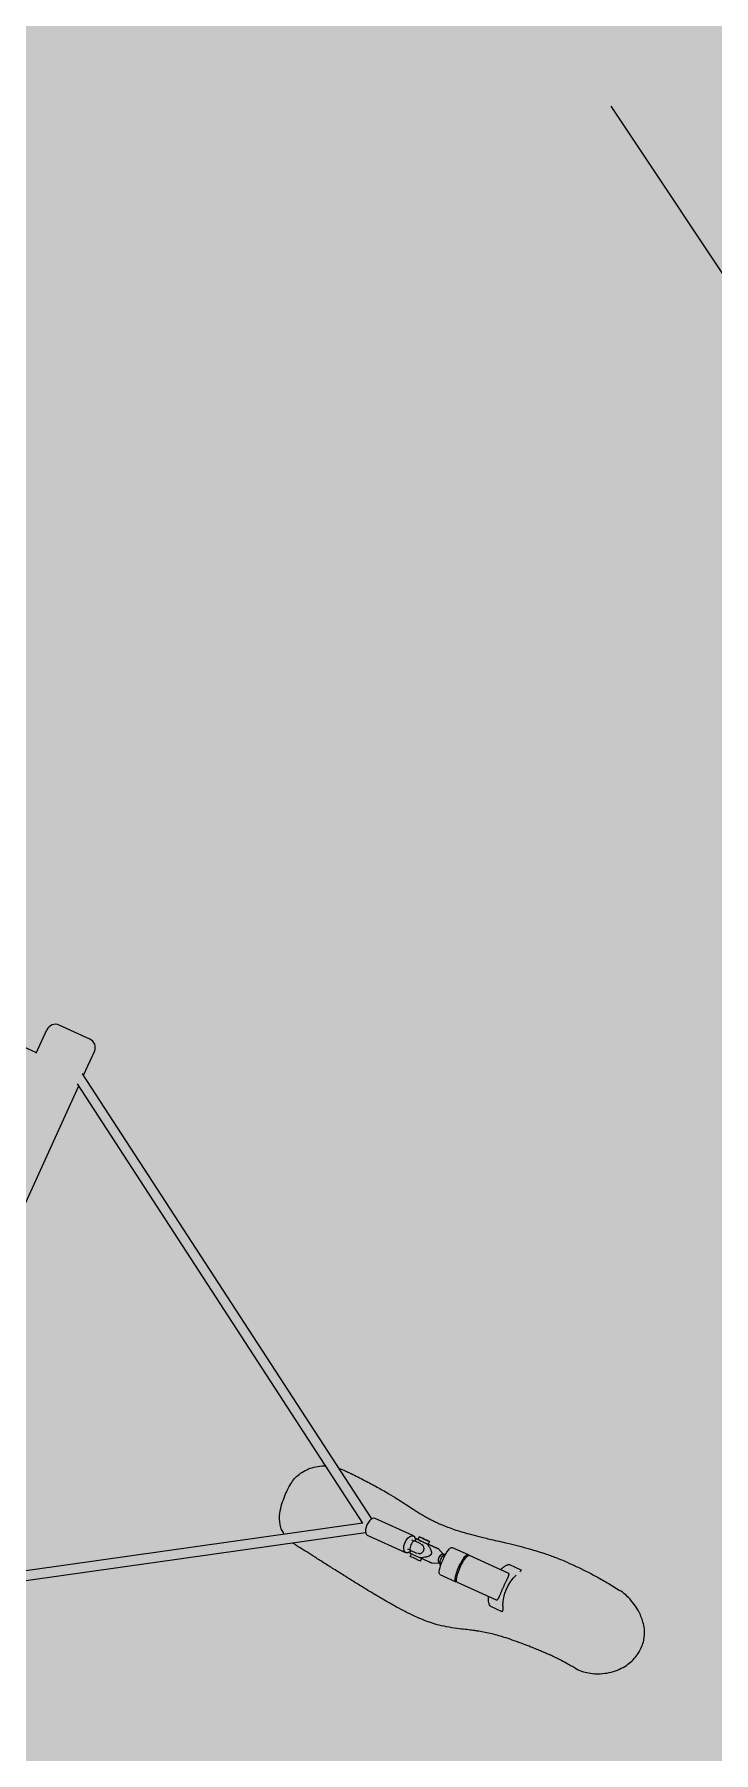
# Model space of a CAD drawing. Header units: millimetres. Extents: x 1183 to 1385, y 8930 to 9131.
# Drawn here: x 1292.737 to 1293.835, y 9024.718 to 9027.498 of the extents above; entities that cross this region are included whole.
import ezdxf

# ---------------------------------------------------------------- set-up
doc = ezdxf.new("R2010")
doc.units = ezdxf.units.MM
doc.linetypes.add('189', pattern=[1.5, 0.75, -0.75])
for name, color, linetype in [('2.Плитка', 251, 'Continuous'), ('2.Резиновая крошка', 251, 'Continuous'), ('PLANTING_LAWN', 82, 'Continuous'), ('МАФ_этап 2.2', 7, 'Continuous')]:
    doc.layers.add(name, color=color, linetype=linetype)
doc.layers.add('DOROGA', color=8, linetype='Continuous', true_color=0x808080)
doc.layers.add('Ограждения и МАФы', color=5, linetype='Continuous', lineweight=18)

# ---------------------------------------------------------------- blocks, each defined once
blk = doc.blocks.new('NRO815-1001')
at = {"layer": 'Ограждения и МАФы'}
for p, q in [((-2.3008, -8.1173), (-1.5765, -7.6556)), ((-2.2904, -8.1297), (-1.5754, -7.6739)), ((-1.5789, -7.6761), (-1.5789, -8.5833)), ((-2.5556, -8.0935), (-2.5545, -8.0928)), ((-2.5338, -8.0927), (-2.5542, -8.0927)), ((-2.4685, -8.1059), (-2.538, -8.1059)), ((-2.4381, -8.1055), (-2.4664, -8.1055)), ((-2.43, -8.1217), (-2.4189, -8.1172)), ((-2.4005, -8.1122), (-2.4005, -8.1172)), ((-2.385, -8.1172), (-2.3985, -8.1172)), ((-2.3825, -8.1122), (-2.3825, -8.1172)), ((-2.379, -8.1212), (-2.379, -8.1172)), ((-2.3733, -8.1147), (-2.3053, -8.1147)), ((-2.4311, -8.1217), (-2.4295, -8.1217)), ((-2.4311, -8.1377), (-2.4295, -8.1377)), ((-2.43, -8.1377), (-2.4189, -8.1422)), ((-2.4117, -8.1422), (-2.4005, -8.1422)), ((-2.4005, -8.1472), (-2.4005, -8.1422)), ((-2.385, -8.1422), (-2.3985, -8.1422)), ((-2.3906, -8.1222), (-2.3918, -8.1222)), ((-2.3918, -8.1372), (-2.3906, -8.1372)), ((-2.378, -8.1212), (-2.3894, -8.1212)), ((-2.3894, -8.1382), (-2.378, -8.1382)), ((-2.3825, -8.1472), (-2.3825, -8.1422)), ((-2.379, -8.1422), (-2.379, -8.1382)), ((-2.3733, -8.1217), (-2.3777, -8.1217)), ((-2.3733, -8.1377), (-2.3777, -8.1377)), ((-2.3733, -8.1447), (-2.3053, -8.1447)), ((-2.3008, -8.142), (-1.5765, -8.6037)), ((-2.2904, -8.1297), (-1.5754, -8.5855)), ((-2.5545, -8.1666), (-2.5546, -8.1665)), ((-2.5338, -8.1667), (-2.5542, -8.1667)), ((-2.4685, -8.1535), (-2.538, -8.1535)), ((-2.4381, -8.1538), (-2.4664, -8.1538)), ((-1.5789, -8.6023), (-1.5789, -8.6447)), ((-1.5762, -8.6038), (-1.5761, -8.6038)), ((-1.4944, -8.6029), (-1.4944, -8.6447)), ((-1.4944, -8.6038), (0.1198, -8.6038)), ((-1.5639, -8.6597), (-1.5094, -8.6597))]:
    blk.add_line(p, q, dxfattribs=at)
for centre, radius, start, end in [((-2.3915, -8.1297), 0.016, 327.91, 32.09), ((-1.5639, -8.6447), 0.015, 180, 270), ((-1.5094, -8.6447), 0.015, 270, 0)]:
    blk.add_arc(centre, radius, start, end, dxfattribs=at)
at = {"layer": 'Ограждения и МАФы', "extrusion": (0, 0, -1)}
for centre, major_axis, ratio, start_param, end_param in [((-2.6101, -8.1297), (0, -0.0665), 0.965926, -2.010399, -1.168329), ((-2.5845, -8.1297), (0, -0.0665), 0.965926, -2.010399, -1.936809), ((-2.4685, -8.1297), (0, 0.0238), 0.224951, 0, 3.141593), ((-2.4664, -8.1297), (0, 0.0241), 0.224951, -0.232198, 1.570796), ((-2.4381, -8.1297), (0, 0.0241), 0.224951, 0.000001, 1.570796), ((-2.3915, -8.1122), (-0.009, 0), 0.000002, 0, 1.570797), ((-2.3915, -8.1172), (-0.009, 0), 0.000002, 0, 0.641387), ((-2.3915, -8.1122), (0.009, 0), 0.000002, -1.570796, 0), ((-2.3733, -8.1297), (0, 0.015), 0.526603, -0.820377, 3.141593), ((-2.4664, -8.1297), (0, -0.0241), 0.224951, -1.570796, 0.232198), ((-2.4381, -8.1297), (0, -0.0241), 0.224951, -1.570796, -0.000001), ((-2.3915, -8.1422), (0.0125, 0), 0.000002, -1.016197, 0.766994), ((-2.3733, -8.1297), (0, -0.015), 0.526603, 0, 0.820384), ((-2.5845, -8.1297), (0, -0.0665), 0.965926, -1.204784, -1.131194), ((-1.5741, -8.5958), (-0.00233, -0.00798), 0.259776, -0.211336, 0.075616)]:
    blk.add_ellipse(centre, major_axis=major_axis, ratio=ratio, start_param=start_param, end_param=end_param, dxfattribs=at)
at = {"layer": 'Ограждения и МАФы'}
for centre, major_axis, ratio, start_param, end_param in [((-2.3915, -8.1172), (0.0125, 0), 0.000002, 0, 1.016197), ((-2.3053, -8.1297), (0, -0.015), 0.526603, 0, 3.141593), ((-2.4295, -8.1297), (0, 0.008), 0.526603, -1.570795, 0.063832), ((-2.4295, -8.1297), (0, -0.008), 0.526603, -0.063832, 1.570798), ((-2.4295, -8.1297), (0, 0.00798), 0.526603, -1.570795, 0), ((-2.4295, -8.1297), (0, -0.00798), 0.526603, 0, 1.570798), ((-2.3915, -8.1422), (-0.009, 0), 0.000002, -1.570797, 0), ((-2.3915, -8.1472), (-0.009, 0), 0.000002, -1.570797, 1.570796), ((-2.3918, -8.1297), (0, 0.0075), 0.850111, -0.000004, 1.570795), ((-2.3918, -8.1297), (0, -0.0075), 0.850111, -1.570797, -0.000004), ((-2.3915, -8.1422), (0.009, 0), 0.000002, 0, 1.570796), ((-2.3915, -8.1472), (0.009, 0), 0.000002, -1.570797, 1.570796)]:
    blk.add_ellipse(centre, major_axis=major_axis, ratio=ratio, start_param=start_param, end_param=end_param, dxfattribs=at)
for points, knots in [([(-2.6993, -8.0582), (-2.6984, -8.0583), (-2.6976, -8.0584), (-2.6942, -8.0587), (-2.6917, -8.0589), (-2.6852, -8.0594), (-2.6812, -8.0597), (-2.6741, -8.0602), (-2.6709, -8.0603), (-2.6659, -8.0606), (-2.6638, -8.0607), (-2.6617, -8.0607), (-2.6611, -8.0607), (-2.66, -8.0608), (-2.6594, -8.0608), (-2.6576, -8.0608), (-2.6562, -8.0608), (-2.6534, -8.0608), (-2.652, -8.0608), (-2.649, -8.0607), (-2.6474, -8.0607), (-2.6437, -8.0606), (-2.6415, -8.0605), (-2.6367, -8.0604), (-2.634, -8.0603), (-2.6278, -8.06), (-2.6243, -8.0599), (-2.6165, -8.0595), (-2.6121, -8.0592), (-2.6026, -8.0586), (-2.5973, -8.0582), (-2.5874, -8.0574), (-2.5829, -8.057), (-2.5741, -8.056), (-2.57, -8.0554), (-2.562, -8.0543), (-2.5582, -8.0536), (-2.5508, -8.0522), (-2.5472, -8.0515), (-2.5402, -8.0498), (-2.5367, -8.0489), (-2.531, -8.0473), (-2.5287, -8.0467), (-2.5234, -8.0451), (-2.5204, -8.0442), (-2.5138, -8.0421), (-2.5102, -8.0409), (-2.5015, -8.0382), (-2.4965, -8.0366), (-2.4859, -8.0337), (-2.4803, -8.0323), (-2.4702, -8.0302), (-2.4656, -8.0295), (-2.4571, -8.0284), (-2.4531, -8.028), (-2.445, -8.0275), (-2.4407, -8.0273), (-2.432, -8.0271), (-2.4274, -8.0271), (-2.418, -8.0273), (-2.4132, -8.0275), (-2.403, -8.0281), (-2.3977, -8.0284), (-2.3865, -8.0293), (-2.3805, -8.0298), (-2.3675, -8.0311), (-2.3604, -8.0319), (-2.344, -8.0338), (-2.3346, -8.0349), (-2.3159, -8.0373), (-2.3065, -8.0386), (-2.291, -8.0407), (-2.2847, -8.0415), (-2.2723, -8.0432), (-2.2663, -8.044), (-2.2543, -8.0457), (-2.2485, -8.0465), (-2.2373, -8.048), (-2.232, -8.0488), (-2.2223, -8.0501), (-2.2178, -8.0507), (-2.2127, -8.0514), (-2.2119, -8.0515), (-2.2111, -8.0516)], [0, 0, 0, 0, 10.00001, 10.00001, 40.000327, 40.000327, 90.420306, 90.420306, 134.572649, 134.572649, 168.281832, 168.281832, 187.28598, 187.28598, 207.536864, 207.536864, 244.098153, 244.098153, 271.618457, 271.618457, 300.279292, 300.279292, 334.102826, 334.102826, 374.312576, 374.312576, 422.658543, 422.658543, 481.250059, 481.250059, 547.977422, 547.977422, 601.623218, 601.623218, 647.079218, 647.079218, 685.790796, 685.790796, 720.089426, 720.089426, 751.153307, 751.153307, 774.149985, 774.149985, 805.026479, 805.026479, 844.623765, 844.623765, 900.812167, 900.812167, 962.055078, 962.055078, 1010.157859, 1010.157859, 1051.100448, 1051.100448, 1094.300212, 1094.300212, 1138.690299, 1138.690299, 1184.545886, 1184.545886, 1233.220417, 1233.220417, 1286.250086, 1286.250086, 1347.933963, 1347.933963, 1429.935798, 1429.935798, 1514.824101, 1514.824101, 1575.396542, 1575.396542, 1635.784973, 1635.784973, 1696.945206, 1696.945206, 1754.891992, 1754.891992, 1807.21857, 1807.21857, 1817.137986, 1817.137986, 1817.137986, 1817.137986]), ([(-2.6993, -8.0582), (-2.7033, -8.0579), (-2.7075, -8.0578), (-2.7155, -8.0585), (-2.7193, -8.0592), (-2.7272, -8.0611), (-2.7311, -8.0625), (-2.7391, -8.0659), (-2.7431, -8.068), (-2.7511, -8.0729), (-2.755, -8.0758), (-2.762, -8.0821), (-2.7652, -8.0854), (-2.7707, -8.0922), (-2.7731, -8.0956), (-2.7769, -8.1025), (-2.7784, -8.1058), (-2.7809, -8.1126), (-2.7819, -8.1161), (-2.7832, -8.1231), (-2.7836, -8.1266), (-2.7838, -8.1335), (-2.7837, -8.1369), (-2.7828, -8.1433), (-2.7822, -8.1464), (-2.7795, -8.1552), (-2.7769, -8.1605), (-2.7699, -8.1709), (-2.7653, -8.1759), (-2.7567, -8.1835), (-2.7528, -8.1864), (-2.7442, -8.1919), (-2.7395, -8.1944), (-2.7278, -8.1994), (-2.7207, -8.2016), (-2.7133, -8.2026)], [0.8694884, 0.8694884, 0.8694884, 0.8694884, 0.8821382, 0.8821382, 0.8942235, 0.8942235, 0.9070565, 0.9070565, 0.9211725, 0.9211725, 0.9362583, 0.9362583, 0.9503117, 0.9503117, 0.9628949, 0.9628949, 0.9736185, 0.9736185, 0.9843114, 0.9843114, 0.9946602, 0.9946602, 1.0044515, 1.0044515, 1.0136541, 1.0136541, 1.030551, 1.030551, 1.0510381, 1.0510381, 1.0663344, 1.0663344, 1.083082, 1.083082, 1.1062516, 1.1062516, 1.1062516, 1.1062516]), ([(-2.2111, -8.0516), (-2.2091, -8.0519), (-2.207, -8.0522), (-2.2036, -8.0528), (-2.2021, -8.0531), (-2.2006, -8.0535)], [-425.622789, -425.622789, -425.622789, -425.622789, -422.739388, -422.739388, -420.613278, -420.613278, -420.613278, -420.613278]), ([(-2.182, -8.0606), (-2.1774, -8.0633), (-2.1744, -8.0661), (-2.1681, -8.0731), (-2.1651, -8.0787), (-2.1591, -8.0948), (-2.1578, -8.1057), (-2.157, -8.1185), (-2.1569, -8.1232), (-2.1571, -8.1303), (-2.1572, -8.1332), (-2.1582, -8.1442), (-2.1599, -8.1505), (-2.164, -8.1596), (-2.166, -8.1629), (-2.1727, -8.1723), (-2.1787, -8.1783), (-2.1895, -8.1855), (-2.1932, -8.1874), (-2.1973, -8.189)], [-411.081282, -411.081282, -411.081282, -411.081282, -402.725218, -402.725218, -385.761017, -385.761017, -355.907669, -355.907669, -340.096649, -340.096649, -328.28882, -328.28882, -295.8038, -295.8038, -275.031722, -275.031722, -233.32802, -233.32802, -211.193225, -211.193225, -211.193225, -211.193225]), ([(-2.552, -8.1014), (-2.5523, -8.1008), (-2.5525, -8.1002), (-2.553, -8.0991), (-2.5533, -8.0985), (-2.5537, -8.0974), (-2.5539, -8.0969), (-2.5543, -8.0959), (-2.5544, -8.0955), (-2.5546, -8.0948), (-2.5547, -8.0944), (-2.5548, -8.0938), (-2.5548, -8.0935), (-2.5548, -8.0931), (-2.5547, -8.0929), (-2.5545, -8.0927), (-2.5544, -8.0927), (-2.5542, -8.0927)], [45.622527, 45.622527, 45.622527, 45.622527, 47.514987, 47.514987, 49.407448, 49.407448, 51.299908, 51.299908, 53.192368, 53.192368, 55.076087, 55.076087, 56.959805, 56.959805, 58.843523, 58.843523, 60.727242, 60.727242, 60.727242, 60.727242]), ([(-2.538, -8.1059), (-2.5382, -8.1059), (-2.5384, -8.1059), (-2.5387, -8.1061), (-2.5389, -8.1062), (-2.5392, -8.1064), (-2.5394, -8.1066), (-2.5396, -8.1071), (-2.5398, -8.1073), (-2.54, -8.1079), (-2.5401, -8.1082), (-2.5402, -8.109), (-2.5402, -8.1094), (-2.5403, -8.1103), (-2.5404, -8.1108), (-2.5404, -8.1118), (-2.5404, -8.1123), (-2.5404, -8.1134), (-2.5404, -8.1139), (-2.5404, -8.1151), (-2.5404, -8.1157), (-2.5403, -8.117), (-2.5403, -8.1177), (-2.5403, -8.1191), (-2.5403, -8.1198), (-2.5402, -8.1213), (-2.5402, -8.122), (-2.5402, -8.1236), (-2.5401, -8.1243), (-2.5401, -8.1259), (-2.5401, -8.1266), (-2.5401, -8.1282), (-2.5401, -8.1289), (-2.5401, -8.1304), (-2.5401, -8.1312), (-2.5401, -8.1327), (-2.5401, -8.1335), (-2.5401, -8.1351), (-2.5402, -8.1358), (-2.5402, -8.1373), (-2.5402, -8.1381), (-2.5403, -8.1396), (-2.5403, -8.1403), (-2.5403, -8.1417), (-2.5403, -8.1423), (-2.5404, -8.1436), (-2.5404, -8.1443), (-2.5404, -8.1454), (-2.5404, -8.146), (-2.5404, -8.1471), (-2.5404, -8.1476), (-2.5404, -8.1486), (-2.5403, -8.1491), (-2.5402, -8.15), (-2.5402, -8.1504), (-2.5401, -8.1511), (-2.54, -8.1515), (-2.5398, -8.1521), (-2.5396, -8.1523), (-2.5394, -8.1528), (-2.5392, -8.1529), (-2.5389, -8.1532), (-2.5387, -8.1533), (-2.5384, -8.1535), (-2.5382, -8.1535), (-2.538, -8.1535)], [80.455561, 80.455561, 80.455561, 80.455561, 82.838775, 82.838775, 85.221989, 85.221989, 87.605203, 87.605203, 89.988417, 89.988417, 92.371631, 92.371631, 94.754845, 94.754845, 97.138059, 97.138059, 99.521273, 99.521273, 101.772451, 101.772451, 104.023628, 104.023628, 106.274805, 106.274805, 108.525982, 108.525982, 110.777159, 110.777159, 113.028336, 113.028336, 115.279513, 115.279513, 117.530691, 117.530691, 119.781868, 119.781868, 122.033045, 122.033045, 124.284222, 124.284222, 126.535399, 126.535399, 128.786576, 128.786576, 131.037753, 131.037753, 133.288931, 133.288931, 135.540108, 135.540108, 137.923322, 137.923322, 140.306536, 140.306536, 142.68975, 142.68975, 145.072964, 145.072964, 147.456178, 147.456178, 149.839392, 149.839392, 152.222606, 152.222606, 154.605821, 154.605821, 154.605821, 154.605821]), ([(-2.5338, -8.0927), (-2.5336, -8.0927), (-2.5334, -8.0927), (-2.5329, -8.0929), (-2.5327, -8.0931), (-2.5321, -8.0935), (-2.5317, -8.0938), (-2.5311, -8.0944), (-2.5307, -8.0948), (-2.5301, -8.0955), (-2.5297, -8.0959), (-2.529, -8.0969), (-2.5286, -8.0974), (-2.5279, -8.0985), (-2.5276, -8.0991), (-2.5269, -8.1002), (-2.5267, -8.1008), (-2.5264, -8.1014)], [60.727242, 60.727242, 60.727242, 60.727242, 62.61096, 62.61096, 64.494679, 64.494679, 66.378397, 66.378397, 68.262116, 68.262116, 70.154576, 70.154576, 72.047036, 72.047036, 73.939496, 73.939496, 75.831957, 75.831957, 75.831957, 75.831957]), ([(-2.4333, -8.1185), (-2.4327, -8.1192), (-2.4322, -8.1199), (-2.4311, -8.1217), (-2.4306, -8.1228), (-2.4297, -8.1252), (-2.4295, -8.1264), (-2.4292, -8.1289), (-2.4292, -8.1301), (-2.4294, -8.1326), (-2.4297, -8.1339), (-2.4304, -8.1362), (-2.4309, -8.1374), (-2.4321, -8.1393), (-2.4326, -8.1401), (-2.4333, -8.1409)], [12.302739, 12.302739, 12.302739, 12.302739, 14.945258, 14.945258, 18.677987, 18.677987, 22.410715, 22.410715, 26.143444, 26.143444, 29.876172, 29.876172, 33.608901, 33.608901, 36.601691, 36.601691, 36.601691, 36.601691]), ([(-2.3985, -8.1172), (-2.4003, -8.1172), (-2.402, -8.1172), (-2.4054, -8.1172), (-2.4071, -8.1172), (-2.4097, -8.1172), (-2.4106, -8.1172), (-2.4123, -8.1172), (-2.4131, -8.1172), (-2.4144, -8.1172), (-2.4148, -8.1172), (-2.4156, -8.1172), (-2.416, -8.1172), (-2.4167, -8.1172), (-2.4171, -8.1172), (-2.4176, -8.1172), (-2.4177, -8.1172), (-2.418, -8.1172), (-2.4181, -8.1172), (-2.4183, -8.1172), (-2.4184, -8.1172), (-2.4186, -8.1172), (-2.4187, -8.1172), (-2.4188, -8.1172), (-2.4189, -8.1172), (-2.4189, -8.1172), (-2.4189, -8.1172), (-2.4189, -8.1172)], [0, 0, 0, 0, 0.00515755, 0.00515755, 0.0103151, 0.0103151, 0.01289387, 0.01289387, 0.01547264, 0.01547264, 0.01676203, 0.01676203, 0.01805142, 0.01805142, 0.01934081, 0.01934081, 0.0199855, 0.0199855, 0.02063019, 0.02063019, 0.02127489, 0.02127489, 0.02191958, 0.02191958, 0.02320897, 0.02320897, 0.02337733, 0.02337733, 0.02337733, 0.02337733]), ([(-2.4116, -8.1297), (-2.4116, -8.1293), (-2.4115, -8.1288), (-2.4114, -8.1282), (-2.4113, -8.128), (-2.4112, -8.1276), (-2.4111, -8.1274), (-2.4108, -8.1269), (-2.4106, -8.1265), (-2.4101, -8.1258), (-2.4099, -8.1255), (-2.4091, -8.1246), (-2.4086, -8.1241), (-2.4074, -8.123), (-2.4068, -8.1225), (-2.405, -8.1211), (-2.4037, -8.1203), (-2.4012, -8.1187), (-2.3999, -8.1179), (-2.3985, -8.1172)], [-0.00000001, -0.00000001, -0.00000001, -0.00000001, 0.00128736, 0.00128736, 0.00193105, 0.00193105, 0.00257474, 0.00257474, 0.00386211, 0.00386211, 0.00514948, 0.00514948, 0.00772423, 0.00772423, 0.01029898, 0.01029898, 0.01544847, 0.01544847, 0.02059796, 0.02059796, 0.02059796, 0.02059796]), ([(-2.4189, -8.1422), (-2.4189, -8.1422), (-2.4189, -8.1422), (-2.4188, -8.1422), (-2.4188, -8.1422), (-2.4186, -8.1422), (-2.4185, -8.1422), (-2.4184, -8.1422), (-2.4183, -8.1422), (-2.418, -8.1422), (-2.4179, -8.1422), (-2.4176, -8.1422), (-2.4174, -8.1422), (-2.417, -8.1422), (-2.4166, -8.1422), (-2.4158, -8.1422), (-2.4154, -8.1422), (-2.4146, -8.1422), (-2.4142, -8.1422), (-2.413, -8.1422), (-2.4121, -8.1422), (-2.4104, -8.1422), (-2.4096, -8.1422), (-2.407, -8.1422), (-2.4053, -8.1422), (-2.4019, -8.1422), (-2.4002, -8.1422), (-2.3985, -8.1422)], [0.01771656, 0.01771656, 0.01771656, 0.01771656, 0.01805142, 0.01805142, 0.01934081, 0.01934081, 0.0199855, 0.0199855, 0.02063019, 0.02063019, 0.02127489, 0.02127489, 0.02191958, 0.02191958, 0.02320897, 0.02320897, 0.02449835, 0.02449835, 0.02578774, 0.02578774, 0.02836651, 0.02836651, 0.03094529, 0.03094529, 0.03610284, 0.03610284, 0.04126039, 0.04126039, 0.04126039, 0.04126039]), ([(-2.3985, -8.1422), (-2.3999, -8.1415), (-2.4012, -8.1407), (-2.4037, -8.1391), (-2.405, -8.1382), (-2.4068, -8.1368), (-2.4074, -8.1364), (-2.4086, -8.1353), (-2.4091, -8.1348), (-2.4099, -8.1339), (-2.4101, -8.1335), (-2.4106, -8.1329), (-2.4108, -8.1325), (-2.4112, -8.1318), (-2.4113, -8.1314), (-2.4115, -8.1308), (-2.4115, -8.1306), (-2.4116, -8.1301), (-2.4116, -8.1299), (-2.4116, -8.1297)], [-0.02049067, -0.02049067, -0.02049067, -0.02049067, -0.01536801, -0.01536801, -0.01024534, -0.01024534, -0.00768401, -0.00768401, -0.00512267, -0.00512267, -0.00384201, -0.00384201, -0.00256134, -0.00256134, -0.00128067, -0.00128067, -0.00064034, -0.00064034, -0.00000001, -0.00000001, -0.00000001, -0.00000001]), ([(-2.5542, -8.1667), (-2.5544, -8.1667), (-2.5545, -8.1667), (-2.5547, -8.1665), (-2.5548, -8.1663), (-2.5548, -8.1659), (-2.5548, -8.1656), (-2.5547, -8.165), (-2.5546, -8.1646), (-2.5544, -8.1639), (-2.5543, -8.1636), (-2.5542, -8.1632)], [60.727242, 60.727242, 60.727242, 60.727242, 62.61096, 62.61096, 64.494679, 64.494679, 66.378397, 66.378397, 68.262116, 68.262116, 69.848356, 69.848356, 69.848356, 69.848356]), ([(-2.5264, -8.158), (-2.5267, -8.1586), (-2.5269, -8.1592), (-2.5276, -8.1603), (-2.5279, -8.1609), (-2.5286, -8.162), (-2.529, -8.1625), (-2.5297, -8.1634), (-2.5301, -8.1639), (-2.5307, -8.1646), (-2.5311, -8.165), (-2.5317, -8.1656), (-2.5321, -8.1659), (-2.5327, -8.1663), (-2.5329, -8.1665), (-2.5334, -8.1667), (-2.5336, -8.1667), (-2.5338, -8.1667)], [45.622527, 45.622527, 45.622527, 45.622527, 47.514987, 47.514987, 49.407448, 49.407448, 51.299908, 51.299908, 53.192368, 53.192368, 55.076087, 55.076087, 56.959805, 56.959805, 58.843523, 58.843523, 60.727242, 60.727242, 60.727242, 60.727242]), ([(-2.2292, -8.1949), (-2.2301, -8.1949), (-2.231, -8.1949), (-2.2345, -8.1948), (-2.2372, -8.1948), (-2.2479, -8.1945), (-2.256, -8.1942), (-2.2718, -8.1934), (-2.2795, -8.1929), (-2.2939, -8.1917), (-2.3007, -8.1911), (-2.3134, -8.1897), (-2.3192, -8.189), (-2.3315, -8.1874), (-2.3379, -8.1865), (-2.3482, -8.185), (-2.3522, -8.1844), (-2.3581, -8.1835), (-2.3601, -8.1832), (-2.3634, -8.1827), (-2.3647, -8.1825), (-2.3671, -8.1822), (-2.3681, -8.1821), (-2.3705, -8.1818), (-2.3717, -8.1816), (-2.3749, -8.1812), (-2.3769, -8.181), (-2.3811, -8.1807), (-2.3831, -8.1805), (-2.3872, -8.1803), (-2.3894, -8.1802), (-2.3939, -8.1801), (-2.3964, -8.18), (-2.4018, -8.18), (-2.4046, -8.18), (-2.4108, -8.1802), (-2.4142, -8.1804), (-2.4213, -8.1808), (-2.425, -8.1811), (-2.4328, -8.1819), (-2.4369, -8.1824), (-2.4453, -8.1836), (-2.4497, -8.1842), (-2.4593, -8.1858), (-2.4647, -8.1867), (-2.4766, -8.1889), (-2.4832, -8.1902), (-2.4988, -8.1933), (-2.5078, -8.1952), (-2.5288, -8.1993), (-2.5408, -8.2015), (-2.5615, -8.2046), (-2.5701, -8.2058), (-2.5851, -8.2073), (-2.5914, -8.2078), (-2.6029, -8.2084), (-2.6081, -8.2087), (-2.6189, -8.2089), (-2.6245, -8.209), (-2.6362, -8.2089), (-2.6423, -8.2087), (-2.6551, -8.2083), (-2.6618, -8.2079), (-2.6756, -8.2069), (-2.6828, -8.2063), (-2.6977, -8.2047), (-2.7053, -8.2037), (-2.7133, -8.2026)], [0, 0, 0, 0, 10.000001, 10.000001, 40.000029, 40.000029, 130.001141, 130.001141, 212.727142, 212.727142, 282.904389, 282.904389, 341.532668, 341.532668, 409.103432, 409.103432, 456.54817, 456.54817, 486.280323, 486.280323, 509.617917, 509.617917, 532.943882, 532.943882, 563.06086, 563.06086, 605.568654, 605.568654, 640.478637, 640.478637, 672.736033, 672.736033, 706.782664, 706.782664, 743.566358, 743.566358, 783.513304, 783.513304, 826.523134, 826.523134, 870.462591, 870.462591, 916.14459, 916.14459, 970.494584, 970.494584, 1036.826421, 1036.826421, 1126.541601, 1126.541601, 1245.174609, 1245.174609, 1331.363422, 1331.363422, 1395.661331, 1395.661331, 1450.376404, 1450.376404, 1510.712735, 1510.712735, 1577.722654, 1577.722654, 1651.748783, 1651.748783, 1731.987659, 1731.987659, 1816.974847, 1816.974847, 1816.974847, 1816.974847])]:
    blk.add_open_spline(points, degree=3, knots=knots, dxfattribs=at)
for points in [[(-2.4117, -8.1422), (-2.412, -8.1422), (-2.4123, -8.1422), (-2.4126, -8.1422)], [(-2.2186, -8.1944), (-2.222, -8.1948), (-2.2256, -8.195), (-2.2292, -8.1949)]]:
    blk.add_open_spline(points, degree=3, dxfattribs=at)

msp = doc.modelspace()

# ---------------------------------------------------------------- hatches: boundary and pattern name
at = {"layer": '2.Плитка', "linetype": 'Continuous', "lineweight": 0, "ltscale": 0.2}
h = msp.add_hatch(dxfattribs=at)
h.set_pattern_fill('BRSTONE', color=58, scale=0.064, style=0)
h.paths.add_polyline_path([(1337.743, 9035.1794), (1336.8818, 9034.8554), (1338.9788, 9029.3324), (1339.8229, 9029.6499)], flags=0)
h.paths.add_polyline_path([(1319.0523, 9028.3434), (1318.2095, 9028.0264), (1320.281, 9022.4938), (1321.1493, 9022.8204)], flags=16)
h.paths.add_polyline_path([(1304.502, 9062.474), (1298.6708, 9060.2964), (1299.0224, 9059.3548), (1304.8536, 9061.5325)], flags=17)
h.paths.add_polyline_path([(1281.885, 8991.04), (1278.6973, 8989.9673), (1262.4887, 9033.2913), (1312.6227, 9010.6633), (1322.2923, 9006.2623), (1315.256, 9003.598), (1314.707, 9005.116), (1313.909, 9003.064), (1310.578, 9001.85), (1309.217, 9001.31), (1296.5021, 8996.4981), (1294.422, 8995.685), (1289.782, 8993.965), (1287.876, 8993.235), (1283.412, 8991.578), (1281.4047, 8992.6336)], flags=16)
h.paths.add_polyline_path([(1274.637, 9031.211), (1264.113, 9036.01), (1260.448, 9037.666), (1258.856, 9041.774), (1253.896, 9054.943), (1265.521, 9049.585), (1274.92, 9045.309), (1284.69, 9040.89), (1298.237, 9020.512), (1286.693, 9025.745), (1283.4512, 9027.2213), (1283.4516, 9027.2222), (1279.8109, 9028.8791), (1277.075, 9030.125)], flags=16)
h.paths.add_polyline_path([(1241.108, 9045.321), (1238.55, 9052.071), (1245.5909, 9067.5527), (1248.102, 9060.898)], flags=16)
h.paths.add_polyline_path([(1251.346, 9051.829), (1249.933, 9048.718), (1249.719, 9048.515), (1249.497, 9048.699), (1248.228, 9052.185), (1248.347, 9052.503), (1249.72, 9055.539), (1249.926, 9055.706), (1250.115, 9055.587), (1251.357, 9052.328), (1251.42, 9052.054)], flags=16)
h.paths.add_polyline_path([(1247.287, 9038.531), (1247.215, 9038.45), (1247.104, 9038.407), (1246.908, 9038.55), (1245.68, 9041.796), (1245.684, 9042.306), (1247.149, 9045.525), (1247.476, 9045.516), (1247.504, 9045.473), (1248.748, 9042.182), (1248.787, 9042.033), (1248.764, 9041.809)], flags=16)
h.paths.add_polyline_path([(1253.566, 9038.192), (1253.464, 9038.244), (1253.414, 9038.309), (1252.127, 9041.734), (1252.121, 9041.87), (1252.156, 9042.026), (1253.564, 9045.152), (1253.83, 9045.385), (1254.013, 9045.235), (1255.227, 9042.009), (1255.29, 9041.721), (1255.164, 9041.363), (1253.77, 9038.295)], flags=16)
h.paths.add_polyline_path([(1251.275, 9027.912), (1251.099, 9027.819), (1250.882, 9027.958), (1249.67, 9031.175), (1249.614, 9031.429), (1249.668, 9031.645), (1251.133, 9034.897), (1251.254, 9035.013), (1251.336, 9034.994), (1251.486, 9034.9), (1252.764, 9031.515), (1252.822, 9031.367), (1252.761, 9031.161)], flags=16)
h.paths.add_polyline_path([(1256.329, 9005.904), (1251.252, 9019.282), (1258.074, 9034.474), (1267.275, 9010.055)], flags=16)
h.paths.add_polyline_path([(1301.015, 9030.204), (1300.956, 9029.953), (1300.76, 9029.9), (1297.533, 9031.362), (1297.363, 9031.447), (1297.2, 9031.664), (1295.95, 9034.988), (1295.948, 9035.16), (1296.2, 9035.273), (1299.362, 9033.861), (1299.552, 9033.746), (1299.694, 9033.595)], flags=16)
h.paths.add_polyline_path([(1304.469, 9020.965), (1304.462, 9020.753), (1304.201, 9020.671), (1301.104, 9022.062), (1300.884, 9022.169), (1300.726, 9022.338), (1299.46, 9025.707), (1299.44, 9025.925), (1299.698, 9026.015), (1302.978, 9024.541), (1303.134, 9024.433), (1303.241, 9024.276)], flags=16)
h.paths.add_polyline_path([(1309.647, 9024.322), (1309.604, 9024.097), (1309.391, 9024.012), (1306.141, 9025.486), (1305.996, 9025.573), (1305.866, 9025.71), (1304.593, 9029.07), (1304.588, 9029.313), (1304.816, 9029.382), (1308.158, 9027.921), (1308.266, 9027.822), (1308.403, 9027.631)], flags=16)
h.paths.add_polyline_path([(1313.036, 9015.275), (1312.987, 9015.093), (1312.8, 9015.022), (1309.529, 9016.489), (1309.366, 9016.556), (1309.234, 9016.753), (1308.019, 9019.954), (1307.982, 9020.272), (1308.235, 9020.369), (1311.443, 9018.95), (1311.635, 9018.834), (1311.727, 9018.74)], flags=16)
h.paths.add_polyline_path([(1205.1324, 9058.2042), (1205.4119, 9058.3089), (1206.0435, 9056.6233), (1205.7625, 9056.518)], flags=16)
h.paths.add_polyline_path([(1206.2932, 9055.111), (1206.5727, 9055.2157), (1207.2043, 9053.5301), (1206.9233, 9053.4248)], flags=16)
h.paths.add_polyline_path([(1211.6251, 9040.8779), (1211.9046, 9040.9826), (1212.5362, 9039.2971), (1212.2552, 9039.1918)], flags=16)
h.paths.add_polyline_path([(1213.0665, 9031.8292), (1213.3474, 9031.9345), (1214.3978, 9029.1293), (1214.1195, 9029.0211)], flags=16)
h.paths.add_polyline_path([(1215.1517, 9031.4669), (1215.4312, 9031.5717), (1216.0628, 9029.8861), (1215.7818, 9029.7808)], flags=16)
h.paths.add_polyline_path([(1218.6239, 9022.2011), (1218.9034, 9022.3058), (1219.535, 9020.6203), (1219.254, 9020.515)], flags=16)
h.paths.add_polyline_path([(1219.7833, 9019.1071), (1220.0628, 9019.2118), (1220.6944, 9017.5263), (1220.4134, 9017.421)], flags=16)
h.paths.add_polyline_path([(1223.4843, 9009.2327), (1223.7637, 9009.3374), (1224.3954, 9007.6519), (1224.1144, 9007.5466)], flags=16)
h.paths.add_polyline_path([(1226.5361, 9001.088), (1226.8156, 9001.1927), (1227.4472, 8999.5072), (1227.1662, 8999.4019)], flags=16)
h.paths.add_polyline_path([(1227.6953, 8997.9944), (1227.9748, 8998.0991), (1228.6064, 8996.4136), (1228.3254, 8996.3083)], flags=16)
h.paths.add_polyline_path([(1232.7673, 8984.4584), (1233.0468, 8984.5631), (1233.6784, 8982.8776), (1233.3974, 8982.7723)], flags=16)
h.paths.add_polyline_path([(1235.0784, 8978.2905), (1235.3579, 8978.3952), (1235.9895, 8976.7097), (1235.7085, 8976.6044)], flags=16)
h.paths.add_polyline_path([(1236.2382, 8975.1954), (1236.5177, 8975.3001), (1237.1493, 8973.6146), (1236.8683, 8973.5093)], flags=16)
h.paths.add_polyline_path([(1237.1885, 8968.5921), (1239.1544, 8969.3304), (1239.2597, 8969.0495), (1237.2932, 8968.3126)], flags=16)
h.paths.add_polyline_path([(1242.6548, 8966.2617), (1241.9195, 8968.2287), (1242.1989, 8968.3335), (1242.9358, 8966.367)], flags=16)
h.paths.add_polyline_path([(1336.253, 9041.7044), (1336.5325, 9041.8091), (1337.1641, 9040.1236), (1336.8831, 9040.0183)], flags=16)
h.paths.add_polyline_path([(1337.4636, 9038.4736), (1337.7431, 9038.5783), (1338.3747, 9036.8927), (1338.0937, 9036.7875)], flags=16)
h.paths.add_polyline_path([(1294.75, 8965.413), (1294.067, 8967.215), (1306.303, 8971.826), (1307.076, 8969.877)], flags=16)
h.paths.add_polyline_path([(1306.4419, 8971.5359), (1306.3371, 8971.8154), (1309.1459, 8972.8695), (1309.2512, 8972.5885)], flags=16)
h.paths.add_polyline_path([(1344.461, 9019.7994), (1344.7404, 9019.9041), (1345.3721, 9018.2185), (1345.0911, 9018.1132)], flags=16)
h.paths.add_polyline_path([(1345.6214, 9016.7024), (1345.9009, 9016.8072), (1346.5325, 9015.1216), (1346.2515, 9015.0163)], flags=16)
h.paths.add_polyline_path([(1304.3756, 8977.5893), (1304.2701, 8977.8709), (1309.0459, 8979.6605), (1309.1514, 8979.3789)], flags=16)
h.paths.add_polyline_path([(1291.7428, 8969.5683), (1287.396, 8967.94), (1280.695, 8985.79), (1283.651, 8986.837), (1283.713, 8986.882), (1327.217, 9003.228), (1317.9008, 9027.9951), (1317.8855, 9027.9893), (1315.7675, 9027.1186), (1315.2114, 9026.9095), (1314.111, 9029.837), (1307.9111, 9046.3756), (1310.754, 9047.403), (1324.872, 9052.716), (1322.71, 9058.32), (1330.511, 9061.28), (1337.362, 9042.278), (1336.176, 9041.867), (1335.6251, 9041.6598), (1338.0228, 9035.2846), (1338.0228, 9035.2846), (1340.1024, 9029.7551), (1341.882, 9030.49), (1345.604, 9020.473), (1343.8451, 9019.8038), (1345.7604, 9014.7111), (1346.409, 9014.955), (1347.489, 9015.338), (1349.275, 9010.571), (1348.17, 9010.081), (1347.5846, 9009.8608), (1348.1636, 9008.3213), (1349.954, 9008.995), (1355.7306, 8993.5884), (1341.978, 8988.432), (1340.8926, 8991.2817), (1338.7923, 8990.4918), (1338.975, 8990.006), (1339.868, 8987.688), (1310.373, 8976.581), (1309.3091, 8979.4328), (1309.3074, 8979.4374), (1309.285, 8979.429), (1308.891, 8980.466), (1303.802, 8978.559), (1304.196, 8977.522), (1304.1937, 8977.5211), (1304.1911, 8977.5201), (1304.384, 8977.009), (1305.256, 8974.67), (1293.448, 8970.211), (1293.2379, 8970.7676), (1293.2363, 8970.767), (1292.9226, 8971.6041), (1292.917, 8971.602), (1291.2173, 8970.9604)], flags=16)
h.paths.add_polyline_path([(1279.166, 9046.81), (1277.186, 9047.6009), (1252.4572, 9058.6807), (1247.514, 9071.796), (1248.8782, 9074.8263), (1247.5234, 9079.073), (1245.9315, 9075.6096), (1242.5763, 9084.5158), (1239.5881, 9083.3961), (1242.216, 9076.454), (1244.085, 9071.495), (1238.085, 9058.301), (1236.7174, 9057.7737), (1236.4825, 9058.4011), (1236.4827, 9058.4014), (1235.2894, 9061.5926), (1235.277, 9061.588), (1235.2842, 9061.6068), (1230.955, 9073.185), (1230.2023, 9075.1429), (1230.2, 9075.144), (1230.2017, 9075.1446), (1229.8206, 9076.136), (1229.3001, 9076.3728), (1228.2606, 9079.1494), (1225.5692, 9078.1418), (1227.325, 9073.47), (1236.066, 9050.221), (1232.4571, 9048.8505), (1235.7707, 9040.0534), (1235.7867, 9040.0594), (1238.7902, 9041.1862), (1238.7902, 9041.1865), (1239.352, 9041.397), (1253.508, 9003.926), (1252.9463, 9003.7151), (1252.946, 9003.716), (1249.398, 9002.39), (1248.8105, 9002.1701), (1250.5763, 8997.4528), (1250.5857, 8997.4563), (1250.5972, 8997.4255), (1256.1311, 8999.4976), (1256.2364, 8999.2166), (1250.7027, 8997.1447), (1251.0118, 8996.3217), (1256.5938, 8998.4347), (1256.1731, 8999.5549), (1259.4038, 9000.7684), (1259.1976, 9001.3172), (1258.424, 9003.3818), (1260.883, 9004.3054), (1268.3811, 9007.1214), (1276.9426, 8984.2719), (1274.6804, 8983.4245), (1274.249, 8983.228), (1274.4499, 8982.7867), (1274.891, 8982.954), (1275.4253, 8981.5803), (1275.4318, 8981.5828), (1275.644, 8981.018), (1267.875, 8978.029), (1266.9026, 8980.4687), (1255.7343, 8976.2739), (1256.714, 8973.844), (1240.168, 8967.622), (1239.347, 8969.564), (1239.1643, 8970.0503), (1239.073, 8970.016), (1231.458, 8990.272), (1222.747, 9013.367), (1209.548, 9048.482), (1203.6929, 9063.9515), (1202.883, 9063.621), (1201.288, 9062.2), (1200.905, 9060.727), (1201.3496, 9059.5142), (1202.803, 9060.047), (1209.142, 9043.094), (1207.597, 9042.471), (1212.873, 9028.457), (1214.39, 9029.098), (1218.708, 9017.711), (1218.7052, 9017.71), (1219.535, 9015.4797), (1219.536, 9015.477), (1219.536, 9015.477), (1225.19, 9000.407), (1225.9826, 8998.2927), (1226.003, 8998.301), (1231.453, 8983.816), (1231.4088, 8983.8), (1232.2389, 8981.5877), (1232.276, 8981.604), (1237.43, 8967.809), (1235.944, 8967.256), (1236.3082, 8966.5942), (1236.7536, 8965.9841), (1237.2728, 8965.4354), (1237.8576, 8964.9572), (1238.4983, 8964.5571), (1239.1847, 8964.2417), (1239.9055, 8964.016), (1240.6493, 8963.8837), (1241.4037, 8963.8469), (1242.1568, 8963.9062), (1242.8962, 8964.0608), (1243.5887, 8964.3006), (1242.849, 8966.28), (1252.771, 8969.99), (1253.5116, 8968.0083), (1267.537, 8973.29), (1266.8516, 8974.9063), (1266.8362, 8974.8998), (1264.0271, 8973.8469), (1263.9224, 8974.1264), (1266.7309, 8975.1808), (1266.73, 8975.193), (1273.8591, 8977.8472), (1278.862, 8964.679), (1277.1028, 8964.0097), (1278.1738, 8961.2066), (1279.94, 8961.8698), (1280.0453, 8961.5888), (1278.2805, 8960.9273), (1278.947, 8959.183), (1278.979, 8959.196), (1294.8276, 8965.2462), (1346.408, 8984.4572), (1346.3391, 8984.6401), (1309.862, 8970.909), (1309.179, 8972.905), (1345.607, 8986.585), (1355.116, 8990.1645), (1355.9281, 8988.0029), (1358.181, 8988.842), (1361.713, 8990.349), (1362.0865, 8990.4922), (1343.1879, 9041.1272), (1346.8917, 9042.518), (1318.4514, 9118.2594), (1312.5444, 9116.046), (1314.297, 9111.3899), (1311.8837, 9110.4857), (1315.99, 9099.763), (1314.061, 9099.011), (1314.511, 9097.569), (1314.4706, 9097.4559), (1315.394, 9094.9556), (1314.89, 9094.762), (1301.491, 9089.779), (1294.7002, 9087.2014), (1294.693, 9087.186), (1294.6888, 9087.1971), (1292.839, 9086.495), (1290.4319, 9092.9107), (1287.7239, 9100.1285), (1287.6546, 9100.3131), (1287.4307, 9099.8211), (1286.9372, 9101.1381), (1284.2275, 9100.1227), (1289.898, 9084.976), (1290.937, 9082.276), (1288.143, 9081.196), (1287.4165, 9080.9286), (1287.42, 9080.919), (1288.2141, 9078.829), (1288.4632, 9078.1676), (1297.3601, 9081.5188), (1297.0986, 9082.2129), (1296.4986, 9083.6926), (1296.4984, 9083.6932), (1296.4984, 9083.6932), (1296.273, 9084.249), (1316.4944, 9091.7964), (1316.4944, 9091.7963), (1316.5527, 9091.8181), (1316.9689, 9090.6911), (1318.9364, 9091.4177), (1320.6454, 9092.0555), (1320.79, 9091.668), (1324.729, 9081.19), (1323.021, 9080.53), (1321.832, 9080.096), (1321.3286, 9079.9011), (1321.9836, 9078.2094), (1322.45, 9078.39), (1323.693, 9078.84), (1325.367, 9079.45), (1329.316, 9068.807), (1327.694, 9068.12), (1326.0944, 9067.528), (1326.573, 9066.235), (1306.045, 9058.559), (1305.0271, 9061.2847), (1304.9561, 9061.258), (1299.1249, 9059.0803), (1299.369, 9058.46), (1300.174, 9056.339), (1308.858, 9033.407), (1305.826, 9034.767), (1302.63, 9036.189)])
h.paths.add_polyline_path([(1258.1213, 8977.4959), (1263.7077, 8979.5876), (1263.7108, 8979.5888), (1263.3897, 8980.4439), (1257.8077, 8978.3309)], flags=17)
h.paths.add_polyline_path([(1197.8482, 9073.153), (1197.941, 9072.907), (1196.376, 9072.331), (1196.933, 9071.312), (1197.9969, 9070.6869), (1199.316, 9070.411), (1200.267, 9070.606), (1201.0605, 9070.9063), (1199.91, 9073.946)])
h.paths.add_polyline_path([(1232.5742, 9045.2152), (1234.6722, 9039.7312), (1235.4712, 9040.0322), (1233.4112, 9045.5305)], flags=17)
h.paths.add_polyline_path([(1231.9646, 8981.4673), (1231.1281, 8983.6984), (1229.898, 8983.253), (1230.775, 8980.945)], flags=17)
h.paths.add_polyline_path([(1213.8453, 9037.919), (1215.9042, 9032.4203), (1216.7214, 9032.7281), (1214.6234, 9038.2121)], flags=17)
h.paths.add_polyline_path([(1217.121, 9017.134), (1217.981, 9014.911), (1219.2607, 9015.3768), (1218.4258, 9017.6053), (1218.4248, 9017.608)], flags=17)
h.paths.add_polyline_path([(1225.7032, 8998.1795), (1224.8982, 9000.3197), (1223.609, 8999.934), (1224.458, 8997.675)], flags=17)
h.paths.add_polyline_path([(1291.5758, 9079.0308), (1291.8873, 9078.2041), (1297.6794, 9080.3858), (1297.368, 9081.2126)], flags=17)
at = {"layer": '2.Резиновая крошка', "linetype": 'Continuous', "lineweight": 0}
h = msp.add_hatch(dxfattribs=at)
h.set_pattern_fill('AR-SAND', color=5, scale=0.021, style=0)
h.paths.add_polyline_path([(1258.856, 9041.774), (1253.896, 9054.943), (1265.521, 9049.585), (1274.92, 9045.309), (1274.416, 9045.105), (1274.243, 9044.731), (1274.337, 9044.364), (1274.4314, 9044.1924), (1276.3594, 9040.6877), (1276.949, 9039.616), (1277.364, 9039.135), (1278.122, 9038.833), (1278.73, 9038.829), (1279.6178, 9038.9888), (1283.5545, 9039.6974), (1284.247, 9039.822), (1284.578, 9040.029), (1284.847, 9040.402), (1284.69, 9040.89), (1298.237, 9020.512), (1286.693, 9025.745), (1287.072, 9025.788), (1287.45, 9026.311), (1287.356, 9026.731), (1284.293, 9031.767), (1283.672, 9032.374), (1283.237, 9032.381), (1280.1619, 9031.7742), (1278.1997, 9031.3871), (1277.353, 9031.22), (1276.94, 9030.959), (1276.816, 9030.539), (1277.075, 9030.125), (1274.637, 9031.211), (1264.113, 9036.01), (1264.462, 9036.087), (1264.719, 9036.382), (1264.682, 9036.983), (1262.588, 9040.818), (1262.264, 9041.204), (1261.98, 9041.373), (1261.4491, 9041.6082), (1259.6205, 9042.4184), (1259.547, 9042.451), (1259.248, 9042.488), (1259.015, 9042.422), (1258.846, 9042.176)])
at = {"layer": 'PLANTING_LAWN'}
h = msp.add_hatch(dxfattribs=at)
h.set_pattern_fill('GRASS', color=82, scale=0.05)
h.paths.add_polyline_path([(1235.98, 8948.53), (1235.19, 8948.61), (1234.66, 8948.87), (1234.22, 8949.27), (1233.92, 8949.79), (1189.69, 9061.48), (1186.89, 9069.19), (1186.85, 9070), (1187.03, 9070.57), (1188.35, 9073.22), (1188.58, 9073.52), (1189.03, 9073.88), (1224.06, 9090.21), (1312.23, 9126.93), (1313, 9127.08), (1313.77, 9126.92), (1314.28, 9126.61), (1314.56, 9126.33), (1320.01, 9119.51), (1320.32, 9118.96), (1348.76, 9043.22), (1364.01, 8991.05), (1364.09, 8990.48), (1363.93, 8989.72), (1363.5, 8989.08), (1363.04, 8988.73), (1358.88, 8986.97), (1279.5, 8957.26)])
h.paths.add_polyline_path([(1224.06, 8980.68), (1224.71, 8979.08), (1224.62, 8978.84), (1224.66, 8978.64), (1235.31, 8950.35), (1235.42, 8950.18), (1235.78, 8950.02), (1241.92, 8952.56), (1242.07, 8952.9), (1242.15, 8954.92), (1243.32, 8956.84), (1243.38, 8957.07), (1243.88, 8957.45), (1244.81, 8957.92), (1245.1, 8957.93), (1274.55, 8969.35), (1274.81, 8969.16), (1277.71, 8961.57), (1276.79, 8961.18), (1276.63, 8960.83), (1276.77, 8960.36), (1277.03, 8960.08), (1277.22, 8960.04), (1278.18, 8960.35), (1278.67, 8959.08), (1278.83, 8958.91), (1279.06, 8958.91), (1294.93, 8964.97), (1346.15, 8984.04), (1346.39, 8983.96), (1346.58, 8983.99), (1356.1, 8987.53), (1356.27, 8987.64), (1356.4, 8987.86), (1358.3, 8988.57), (1362.19, 8990.21), (1362.36, 8990.37), (1362.37, 8990.6), (1343.57, 9040.95), (1347, 9042.24), (1347.16, 9042.39), (1347.17, 9042.62), (1318.73, 9118.36), (1318.58, 9118.53), (1318.35, 9118.54), (1312.44, 9116.33), (1312.24, 9116.06), (1313.91, 9111.57), (1311.78, 9110.77), (1311.58, 9110.49), (1315.6, 9099.93), (1313.95, 9099.29), (1313.76, 9099.03), (1314.19, 9097.58), (1314.19, 9097.35), (1315.01, 9095.13), (1293.01, 9086.88), (1287.87, 9100.52), (1287.66, 9100.61), (1287.48, 9100.55), (1287.22, 9101.24), (1286.95, 9101.44), (1284.12, 9100.4), (1283.93, 9100.13), (1290.55, 9082.45), (1287.31, 9081.21), (1287.14, 9081.05), (1287.14, 9080.81), (1288.18, 9078.06), (1288.34, 9077.89), (1288.57, 9077.89), (1291.11, 9078.85), (1291.21, 9078.69), (1291.43, 9078.56), (1291.67, 9078), (1291.99, 9077.92), (1297.88, 9080.17), (1297.98, 9080.38), (1297.79, 9080.95), (1297.87, 9081.2), (1297.84, 9081.39), (1297.54, 9081.89), (1296.67, 9084.08), (1316.38, 9091.43), (1316.69, 9090.59), (1316.96, 9090.39), (1320.47, 9091.67), (1324.34, 9081.36), (1321.22, 9080.18), (1321.05, 9080.02), (1321.05, 9079.79), (1321.7, 9078.1), (1321.98, 9077.91), (1325.19, 9079.07), (1328.94, 9068.97), (1325.89, 9067.75), (1325.81, 9067.42), (1326.19, 9066.41), (1306.22, 9058.95), (1305.42, 9061.09), (1305.46, 9061.24), (1305.32, 9061.71), (1305.22, 9061.87), (1305, 9062), (1304.72, 9062.68), (1304.51, 9062.77), (1298.57, 9060.58), (1298.4, 9060.42), (1298.39, 9060.19), (1298.61, 9059.61), (1298.52, 9059.37), (1298.66, 9058.91), (1298.76, 9058.74), (1298.99, 9058.61), (1299.09, 9058.35), (1308.32, 9033.98), (1279.29, 9047.08), (1277.3, 9047.88), (1252.69, 9058.9), (1247.84, 9071.79), (1249.18, 9074.81), (1247.81, 9079.16), (1247.54, 9079.37), (1247.25, 9079.2), (1245.96, 9076.39), (1242.86, 9084.62), (1242.7, 9084.79), (1242.47, 9084.8), (1239.48, 9083.68), (1239.29, 9083.41), (1243.76, 9071.51), (1237.86, 9058.54), (1236.89, 9058.16), (1230.1, 9076.24), (1229.94, 9076.41), (1229.54, 9076.59), (1228.54, 9079.25), (1228.38, 9079.42), (1228.16, 9079.43), (1225.46, 9078.42), (1225.3, 9078.27), (1225.29, 9078.04), (1235.68, 9050.4), (1232.35, 9049.13), (1232.18, 9048.97), (1232.18, 9048.74), (1233.22, 9045.99), (1232.94, 9045.67), (1232.37, 9045.43), (1232.29, 9045.11), (1234.39, 9039.62), (1234.55, 9039.46), (1234.78, 9039.45), (1235.21, 9039.61), (1235.45, 9039.53), (1235.65, 9039.56), (1235.92, 9039.67), (1236.16, 9039.88), (1239.18, 9041.01), (1253.12, 9004.1), (1248.71, 9002.45), (1248.54, 9002.29), (1248.53, 9002.06), (1250.17, 8997.67), (1250.1, 8997.44), (1250.23, 8996.97), (1250.34, 8996.8), (1250.56, 8996.67), (1250.79, 8996.12), (1251.12, 8996.04), (1256.7, 8998.15), (1256.89, 8998.42), (1256.69, 8999.02), (1256.69, 8999.43), (1259.51, 9000.49), (1259.68, 9000.64), (1259.68, 9000.87), (1258.81, 9003.21), (1268.21, 9006.73), (1276.56, 8984.45), (1274.56, 8983.7), (1274.12, 8983.5), (1273.97, 8983.33), (1273.98, 8983.1), (1274.24, 8982.57), (1274.45, 8982.49), (1274.72, 8982.57), (1275.26, 8981.19), (1268.04, 8978.42), (1267.18, 8980.58), (1266.91, 8980.77), (1264.18, 8979.76), (1264.07, 8979.93), (1263.86, 8980.06), (1263.61, 8980.65), (1263.28, 8980.72), (1257.7, 8978.61), (1257.51, 8978.34), (1257.7, 8977.75), (1257.62, 8977.51), (1257.65, 8977.32), (1255.63, 8976.55), (1255.46, 8976.39), (1255.46, 8976.16), (1256.32, 8974.02), (1242.41, 8968.79), (1242.22, 8968.83), (1241.74, 8968.7), (1241.46, 8968.43), (1240.33, 8968), (1239.45, 8970.16), (1239.28, 8970.33), (1216.08, 9031.95), (1216.25, 9032.05), (1216.37, 9032.28), (1216.93, 9032.51), (1217, 9032.84), (1214.9, 9038.32), (1214.63, 9038.51), (1214.1, 9038.34), (1213.86, 9038.42), (1213.66, 9038.38), (1200.19, 9074.05), (1200.03, 9074.22), (1199.8, 9074.23), (1197.74, 9073.43), (1197.57, 9073.28), (1197.56, 9073.09), (1196.73, 9072.78), (1196.49, 9073.01), (1196.11, 9073.02), (1191, 9071.05), (1190.41, 9072.5), (1190.06, 9072.66), (1189.71, 9072.53), (1189.59, 9072.37), (1189.58, 9071.98), (1190.06, 9070.7), (1188.65, 9070.16), (1188.37, 9069.9), (1188.32, 9069.71), (1191.08, 9062.05), (1191.34, 9061.76), (1191.53, 9061.72), (1193.22, 9062.31), (1205.75, 9028.97), (1205.85, 9028.81), (1206.07, 9028.68), (1206.85, 9026.61), (1206.77, 9026.37), (1206.8, 9026.17), (1223.8, 8980.96)], flags=16)
h.paths.add_polyline_path([(1238.64, 9062.94), (1238.87, 9062.96), (1239.02, 9063.13), (1239.74, 9065.29), (1239.74, 9065.47), (1240.69, 9067.2), (1240.72, 9067.43), (1240.57, 9067.61), (1240.34, 9067.63), (1239.55, 9067.37), (1238.32, 9065.2), (1238.29, 9064.97), (1238.53, 9064.76), (1238.09, 9063.32), (1238.19, 9063.12)], flags=16)
h.paths.add_polyline_path([(1236.38, 9071.95), (1236.44, 9072.28), (1236.2, 9072.87), (1236.04, 9073.03), (1233.94, 9073.89), (1233.71, 9073.89), (1233.55, 9073.74), (1233.54, 9073.51), (1233.76, 9072.95), (1233.92, 9072.78), (1236.05, 9071.89)], flags=16)
h.paths.add_polyline_path([(1260.19, 9065.03), (1260.15, 9064.7), (1260.64, 9063.74), (1262.89, 9062.94), (1263.21, 9063.02), (1263.26, 9063.35), (1262.8, 9064.29), (1260.52, 9065.11)], flags=16)
h.paths.add_polyline_path([(1256.17, 9065.63), (1256.76, 9065.82), (1256.85, 9066.15), (1255.39, 9070.57), (1255.24, 9070.75), (1255.01, 9070.76), (1254.56, 9070.59), (1254.47, 9070.27), (1255.91, 9065.83)], flags=16)
h.paths.add_polyline_path([(1253.78, 9072.63), (1254.01, 9072.61), (1254.49, 9072.79), (1254.58, 9073.12), (1253.06, 9077.66), (1252.91, 9077.83), (1252.68, 9077.84), (1252.23, 9077.67), (1252.14, 9077.35), (1253.63, 9072.81)], flags=16)
h.paths.add_polyline_path([(1258.97, 9081.03), (1259.13, 9081.33), (1258.94, 9081.72), (1258.76, 9081.87), (1256.58, 9082.51), (1256.35, 9082.49), (1256.21, 9082.31), (1256.23, 9082.09), (1256.38, 9081.79), (1256.57, 9081.64), (1258.75, 9081.01)], flags=16)
h.paths.add_polyline_path([(1267.38, 9081), (1267.53, 9081.17), (1268.25, 9083.32), (1268.25, 9083.51), (1269.2, 9085.23), (1269.23, 9085.46), (1269.09, 9085.64), (1268.86, 9085.67), (1268.06, 9085.41), (1266.83, 9083.23), (1266.81, 9083), (1267.04, 9082.79), (1266.6, 9081.35), (1266.81, 9081.09), (1267.16, 9080.98)], flags=16)
h.paths.add_polyline_path([(1275.24, 9086.27), (1275.56, 9086.17), (1276.35, 9086.43), (1277.58, 9088.61), (1277.55, 9088.94), (1277.23, 9089.04), (1276.44, 9088.79), (1275.21, 9086.61)], flags=16)
h.paths.add_polyline_path([(1297.61, 9042.27), (1297.87, 9042.05), (1298.78, 9042.32), (1300.01, 9044.5), (1299.98, 9044.84), (1299.66, 9044.94), (1298.87, 9044.68), (1297.64, 9042.5)], flags=16)

# ---------------------------------------------------------------- linework, layer by layer
at = {"layer": 'DOROGA', "linetype": '189'}
msp.add_lwpolyline([(1260.448, 9037.666), (1264.113, 9036.01), (1274.637, 9031.211), (1277.075, 9030.125), (1286.693, 9025.745), (1298.237, 9020.512), (1284.69, 9040.89), (1274.92, 9045.309), (1265.521, 9049.585), (1253.896, 9054.943), (1258.856, 9041.774), (1260.448, 9037.666)], dxfattribs=at)

# ---------------------------------------------------------------- block references
at = {"layer": 'МАФ_этап 2.2', "zscale": 0.7500000000000001, "rotation": 155.5305303750832}
msp.add_blockref('NRO815-1001', (1287.8161, 9018.6382), dxfattribs=at)

doc.saveas('drawing.dxf')
